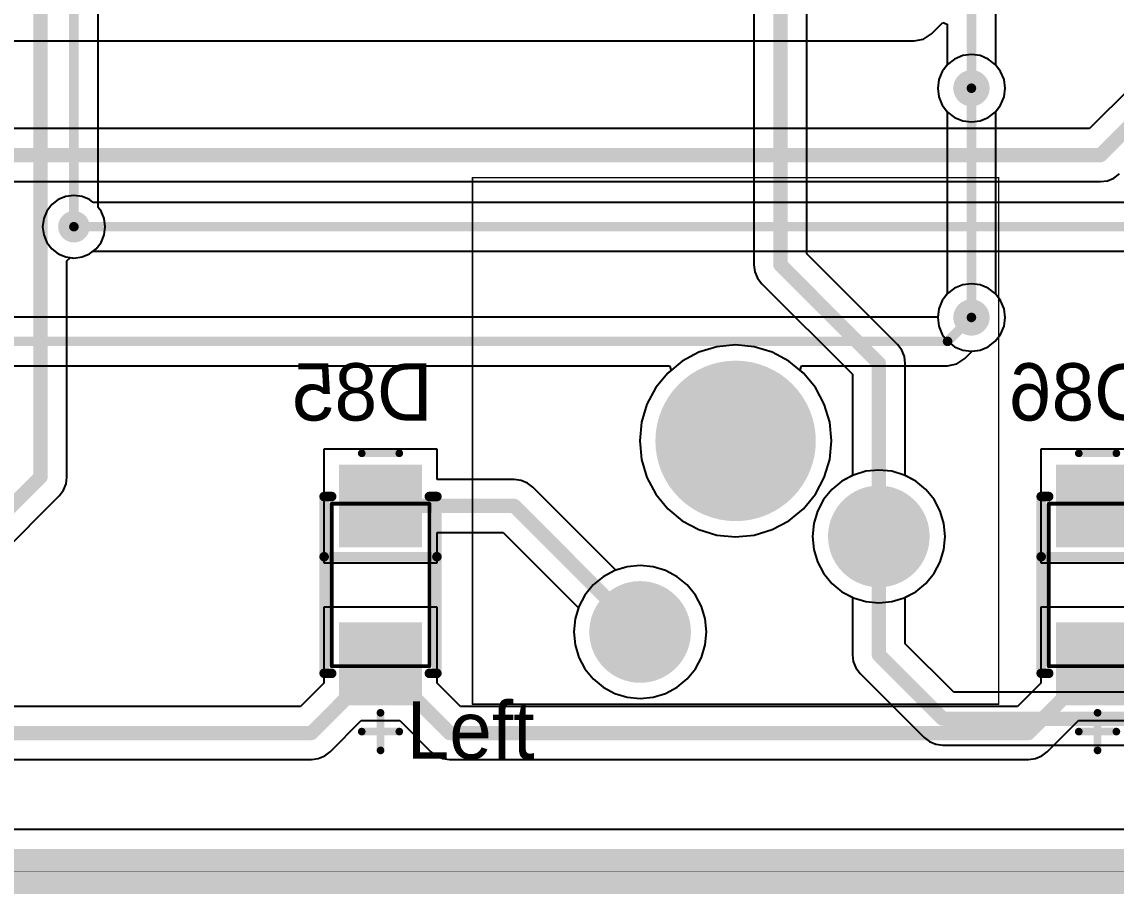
# Model space of a CAD drawing. Header units: millimetres. Extents: x 25 to 374, y 23 to 150.
# Drawn here: x 306.55 to 335.66, y 22.97 to 46.16 of the extents above; entities that cross this region are included whole.
import ezdxf

# ---------------------------------------------------------------- set-up
doc = ezdxf.new("R2010")
doc.units = ezdxf.units.MM
for name, color, linetype in [('BottomLayer', 5, 'Continuous'), ('BottomOverlay', 54, 'Continuous'), ('BottomPaste', 16, 'Continuous'), ('BottomSolder', 6, 'Continuous'), ('KeepOutLayer', 6, 'Continuous'), ('Mechanical1', 6, 'Continuous'), ('Mechanical13', 56, 'Continuous'), ('Mechanical15', 56, 'Continuous'), ('MultiLayer', 9, 'Continuous'), ('PadHoleLayer', 156, 'Continuous'), ('TopLayer', 1, 'Continuous'), ('TopOverlay', 2, 'Continuous'), ('TopSolder', 216, 'Continuous'), ('ViaHoleLayer', 16, 'Continuous')]:
    doc.layers.add(name, color=color, linetype=linetype)

# ---------------------------------------------------------------- blocks, each defined once
blk = doc.blocks.new('SMA_DO_214AC__S1_B_113')
at = {"layer": 'BottomLayer'}
for points in [[(-1.1, -1), (-1.1, 1), (-3.1, -1), (-3.1, 1)], [(3.1, -1), (3.1, 1), (1.1, -1), (1.1, 1)]]:
    blk.add_solid(points, dxfattribs=at)
at = {"layer": 'BottomOverlay', "const_width": 0.254}
for points in [[(-2.35, 1.3), (-2.35, 1.5)], [(2.35, 1.5), (-2.35, 1.5)], [(-0.75, -1.5), (-0.75, 1.5)], [(2.35, 1.3), (2.35, 1.5)], [(-2.35, -1.5), (-2.35, -1.3)], [(2.35, -1.5), (-2.35, -1.5)], [(2.35, -1.5), (2.35, -1.3)]]:
    blk.add_lwpolyline(points, dxfattribs=at)
at = {"layer": 'BottomOverlay', "const_width": 0.127}
for points in [[(-2.414, 1.5, 1), (-2.287, 1.5, 1)], [(-2.414, 1.5, 1), (-2.287, 1.5, 1)], [(-0.814, 1.5, 1), (-0.687, 1.5, 1)], [(2.287, 1.5, 1), (2.414, 1.5, 1)], [(2.287, 1.5, 1), (2.414, 1.5, 1)], [(-2.414, 1.3, 1), (-2.287, 1.3, 1)], [(2.287, 1.3, 1), (2.414, 1.3, 1)], [(-2.414, -1.3, 1), (-2.287, -1.3, 1)], [(-2.414, -1.5, 1), (-2.287, -1.5, 1)], [(-2.414, -1.5, 1), (-2.287, -1.5, 1)], [(-0.814, -1.5, 1), (-0.687, -1.5, 1)], [(2.287, -1.3, 1), (2.414, -1.3, 1)], [(2.287, -1.5, 1), (2.414, -1.5, 1)], [(2.287, -1.5, 1), (2.414, -1.5, 1)]]:
    blk.add_lwpolyline(points, format="xyb", close=True, dxfattribs=at)
at = {"layer": 'BottomPaste'}
for points in [[(-1.1, -1), (-1.1, 1), (-3.1, -1), (-3.1, 1)], [(3.1, -1), (3.1, 1), (1.1, -1), (1.1, 1)]]:
    blk.add_solid(points, dxfattribs=at)
at = {"layer": 'BottomSolder'}
for points in [[(-0.998, -1.102), (-0.998, 1.102), (-3.202, -1.102), (-3.202, 1.102)], [(3.202, -1.102), (3.202, 1.102), (0.998, -1.102), (0.998, 1.102)]]:
    blk.add_solid(points, dxfattribs=at)
at = {"layer": 'Mechanical13', "const_width": 0.1}
for points in [[(2.16, 1.3), (-2.16, 1.3)], [(-2.16, -1.3), (-2.16, 1.3)], [(2.16, -1.3), (2.16, 1.3)], [(2.16, -1.3), (-2.16, -1.3)]]:
    blk.add_lwpolyline(points, dxfattribs=at)
at = {"layer": 'Mechanical13', "const_width": 0.05}
for points in [[(-2.185, 1.3, 1), (-2.135, 1.3, 1)], [(-2.185, 1.3, 1), (-2.135, 1.3, 1)], [(2.135, 1.3, 1), (2.185, 1.3, 1)], [(2.135, 1.3, 1), (2.185, 1.3, 1)], [(-2.185, -1.3, 1), (-2.135, -1.3, 1)], [(-2.185, -1.3, 1), (-2.135, -1.3, 1)], [(2.135, -1.3, 1), (2.185, -1.3, 1)], [(2.135, -1.3, 1), (2.185, -1.3, 1)]]:
    blk.add_lwpolyline(points, format="xyb", close=True, dxfattribs=at)
at = {"layer": 'Mechanical15', "const_width": 0.203}
for points in [[(-3.5, -0.5), (-3.5, 0.5)], [(3.9, -0.5), (3.9, 0.5)], [(4.4, 0), (3.4, 0)]]:
    blk.add_lwpolyline(points, dxfattribs=at)
at = {"layer": 'Mechanical15', "const_width": 0.102}
for points in [[(-3.551, 0.5, 1), (-3.449, 0.5, 1)], [(3.849, 0.5, 1), (3.951, 0.5, 1)], [(3.349, 0, 1), (3.451, 0, 1)], [(4.349, 0, 1), (4.451, 0, 1)], [(-3.551, -0.5, 1), (-3.449, -0.5, 1)], [(3.849, -0.5, 1), (3.951, -0.5, 1)]]:
    blk.add_lwpolyline(points, format="xyb", close=True, dxfattribs=at)
blk = doc.blocks.new('SMA_DO_214AC__S1_B_114')
at = {"layer": 'BottomLayer'}
for points in [[(-1.1, -1), (-1.1, 1), (-3.1, -1), (-3.1, 1)], [(3.1, -1), (3.1, 1), (1.1, -1), (1.1, 1)]]:
    blk.add_solid(points, dxfattribs=at)
at = {"layer": 'BottomOverlay', "const_width": 0.254}
for points in [[(-2.35, 1.3), (-2.35, 1.5)], [(2.35, 1.5), (-2.35, 1.5)], [(-0.75, -1.5), (-0.75, 1.5)], [(2.35, 1.3), (2.35, 1.5)], [(-2.35, -1.5), (-2.35, -1.3)], [(2.35, -1.5), (-2.35, -1.5)], [(2.35, -1.5), (2.35, -1.3)]]:
    blk.add_lwpolyline(points, dxfattribs=at)
at = {"layer": 'BottomOverlay', "const_width": 0.127}
for points in [[(-2.414, 1.5, 1), (-2.287, 1.5, 1)], [(-2.414, 1.5, 1), (-2.287, 1.5, 1)], [(-0.814, 1.5, 1), (-0.687, 1.5, 1)], [(2.287, 1.5, 1), (2.414, 1.5, 1)], [(2.287, 1.5, 1), (2.414, 1.5, 1)], [(-2.414, 1.3, 1), (-2.287, 1.3, 1)], [(2.287, 1.3, 1), (2.414, 1.3, 1)], [(-2.414, -1.3, 1), (-2.287, -1.3, 1)], [(-2.414, -1.5, 1), (-2.287, -1.5, 1)], [(-2.414, -1.5, 1), (-2.287, -1.5, 1)], [(-0.814, -1.5, 1), (-0.687, -1.5, 1)], [(2.287, -1.3, 1), (2.414, -1.3, 1)], [(2.287, -1.5, 1), (2.414, -1.5, 1)], [(2.287, -1.5, 1), (2.414, -1.5, 1)]]:
    blk.add_lwpolyline(points, format="xyb", close=True, dxfattribs=at)
at = {"layer": 'BottomPaste'}
for points in [[(-1.1, -1), (-1.1, 1), (-3.1, -1), (-3.1, 1)], [(3.1, -1), (3.1, 1), (1.1, -1), (1.1, 1)]]:
    blk.add_solid(points, dxfattribs=at)
at = {"layer": 'BottomSolder'}
for points in [[(-0.998, -1.102), (-0.998, 1.102), (-3.202, -1.102), (-3.202, 1.102)], [(3.202, -1.102), (3.202, 1.102), (0.998, -1.102), (0.998, 1.102)]]:
    blk.add_solid(points, dxfattribs=at)
at = {"layer": 'Mechanical13', "const_width": 0.1}
for points in [[(2.16, 1.3), (-2.16, 1.3)], [(-2.16, -1.3), (-2.16, 1.3)], [(2.16, -1.3), (2.16, 1.3)], [(2.16, -1.3), (-2.16, -1.3)]]:
    blk.add_lwpolyline(points, dxfattribs=at)
at = {"layer": 'Mechanical13', "const_width": 0.05}
for points in [[(-2.185, 1.3, 1), (-2.135, 1.3, 1)], [(-2.185, 1.3, 1), (-2.135, 1.3, 1)], [(2.135, 1.3, 1), (2.185, 1.3, 1)], [(2.135, 1.3, 1), (2.185, 1.3, 1)], [(-2.185, -1.3, 1), (-2.135, -1.3, 1)], [(-2.185, -1.3, 1), (-2.135, -1.3, 1)], [(2.135, -1.3, 1), (2.185, -1.3, 1)], [(2.135, -1.3, 1), (2.185, -1.3, 1)]]:
    blk.add_lwpolyline(points, format="xyb", close=True, dxfattribs=at)
at = {"layer": 'Mechanical15', "const_width": 0.203}
for points in [[(-3.5, -0.5), (-3.5, 0.5)], [(3.9, -0.5), (3.9, 0.5)], [(4.4, 0), (3.4, 0)]]:
    blk.add_lwpolyline(points, dxfattribs=at)
at = {"layer": 'Mechanical15', "const_width": 0.102}
for points in [[(-3.551, 0.5, 1), (-3.449, 0.5, 1)], [(3.849, 0.5, 1), (3.951, 0.5, 1)], [(3.349, 0, 1), (3.451, 0, 1)], [(4.349, 0, 1), (4.451, 0, 1)], [(-3.551, -0.5, 1), (-3.449, -0.5, 1)], [(3.849, -0.5, 1), (3.951, -0.5, 1)]]:
    blk.add_lwpolyline(points, format="xyb", close=True, dxfattribs=at)
blk = doc.blocks.new('MX_SW_3_205')
at = {"layer": 'BottomLayer'}
for points, const_width in [([(-1.016, 0, 1), (1.016, 0, 1)], 2.032), ([(3.185, -2.54, 1), (4.435, -2.54, 1)], 1.25), ([(-3.165, -5.08, 1), (-1.915, -5.08, 1)], 1.25)]:
    blk.add_lwpolyline(points, format="xyb", close=True, dxfattribs=dict(at, const_width=const_width))
at = {"layer": 'BottomSolder'}
for points, const_width in [([(-1.067, 0, 1), (1.067, 0, 1)], 2.134), ([(3.134, -2.54, 1), (4.486, -2.54, 1)], 1.352), ([(-3.216, -5.08, 1), (-1.864, -5.08, 1)], 1.352)]:
    blk.add_lwpolyline(points, format="xyb", close=True, dxfattribs=dict(at, const_width=const_width))
at = {"layer": 'Mechanical1', "const_width": 0.0381}
for points in [[(-7, -7), (-7, 7)], [(-7, 7), (7, 7)], [(7, -7), (7, 7)], [(-7, -7), (7, -7)]]:
    blk.add_lwpolyline(points, dxfattribs=at)
at = {"layer": 'Mechanical1', "const_width": 0.0191}
for points in [[(-7.01, 7, 1), (-6.99, 7, 1)], [(-7.01, 7, 1), (-6.99, 7, 1)], [(6.99, 7, 1), (7.01, 7, 1)], [(6.99, 7, 1), (7.01, 7, 1)], [(-7.01, -7, 1), (-6.99, -7, 1)], [(-7.01, -7, 1), (-6.99, -7, 1)], [(6.99, -7, 1), (7.01, -7, 1)], [(6.99, -7, 1), (7.01, -7, 1)]]:
    blk.add_lwpolyline(points, format="xyb", close=True, dxfattribs=at)
at = {"layer": 'MultiLayer'}
for points, const_width in [([(-1.016, 0, 1), (1.016, 0, 1)], 2.032), ([(3.185, -2.54, 1), (4.435, -2.54, 1)], 1.25), ([(-3.165, -5.08, 1), (-1.915, -5.08, 1)], 1.25)]:
    blk.add_lwpolyline(points, format="xyb", close=True, dxfattribs=dict(at, const_width=const_width))
at = {"layer": 'PadHoleLayer'}
for points, const_width in [([(-1.016, 0, 1), (1.016, 0, 1)], 2.032), ([(3.435, -2.54, 1), (4.185, -2.54, 1)], 0.75), ([(-2.915, -5.08, 1), (-2.165, -5.08, 1)], 0.75)]:
    blk.add_lwpolyline(points, format="xyb", close=True, dxfattribs=dict(at, const_width=const_width))
at = {"layer": 'TopLayer'}
for points, const_width in [([(-1.016, 0, 1), (1.016, 0, 1)], 2.032), ([(3.185, -2.54, 1), (4.435, -2.54, 1)], 1.25), ([(-3.165, -5.08, 1), (-1.915, -5.08, 1)], 1.25)]:
    blk.add_lwpolyline(points, format="xyb", close=True, dxfattribs=dict(at, const_width=const_width))
at = {"layer": 'TopSolder'}
for points, const_width in [([(-1.067, 0, 1), (1.067, 0, 1)], 2.134), ([(3.134, -2.54, 1), (4.486, -2.54, 1)], 1.352), ([(-3.216, -5.08, 1), (-1.864, -5.08, 1)], 1.352)]:
    blk.add_lwpolyline(points, format="xyb", close=True, dxfattribs=dict(at, const_width=const_width))

msp = doc.modelspace()

# ---------------------------------------------------------------- linework, layer by layer
at = {"layer": 'BottomLayer'}
for p, q in [((332.46, 45.013), (332.46, 46.668)), ((330.747, 45.844), (331.048, 46.145)), ((331.048, 46.145), (331.165, 46.097)), ((331.165, 46.097), (331.165, 45.013)), ((330.289, 45.654), (330.537, 45.704)), ((330.537, 45.704), (330.747, 45.844)), ((302.476, 45.654), (330.289, 45.654)), ((331.036, 44.845), (330.947, 44.629)), ((331.165, 45.013), (331.036, 44.845)), ((332.589, 44.845), (332.46, 45.013)), ((332.679, 44.629), (332.589, 44.845)), ((330.947, 44.629), (330.916, 44.397)), ((332.71, 44.397), (332.679, 44.629)), ((330.916, 44.397), (330.947, 44.165)), ((332.679, 44.165), (332.71, 44.397)), ((336.068, 44.434), (334.957, 43.323)), ((330.947, 44.165), (331.036, 43.948)), ((332.589, 43.948), (332.679, 44.165)), ((331.036, 43.948), (331.179, 43.763)), ((331.179, 43.763), (331.365, 43.62)), ((332.261, 43.62), (332.447, 43.763)), ((332.447, 43.763), (332.589, 43.948)), ((331.365, 43.62), (331.581, 43.531)), ((331.581, 43.531), (331.813, 43.5)), ((331.813, 43.5), (332.045, 43.531)), ((332.045, 43.531), (332.261, 43.62)), ((334.957, 43.323), (303.422, 43.323)), ((335.249, 41.914), (335.431, 41.938)), ((335.431, 41.938), (335.601, 42.009)), ((335.601, 42.009), (335.747, 42.12)), ((303.422, 41.914), (335.249, 41.914)), ((307.521, 41.435), (307.348, 41.302)), ((307.721, 41.518), (307.521, 41.435)), ((307.937, 41.546), (307.721, 41.518)), ((308.152, 41.518), (307.937, 41.546)), ((308.353, 41.435), (308.152, 41.518)), ((308.449, 41.361), (308.353, 41.435)), ((349.462, 41.361), (308.449, 41.361)), ((307.216, 41.13), (307.133, 40.929)), ((307.348, 41.302), (307.216, 41.13)), ((307.133, 40.929), (307.104, 40.714)), ((307.104, 40.714), (307.133, 40.498)), ((307.133, 40.498), (307.216, 40.297)), ((307.216, 40.297), (307.348, 40.125)), ((307.348, 40.125), (307.521, 39.993)), ((307.521, 39.993), (307.721, 39.909)), ((307.721, 39.909), (307.937, 39.881)), ((307.937, 39.881), (308.152, 39.909)), ((308.152, 39.909), (308.353, 39.993)), ((308.353, 39.993), (308.449, 40.066)), ((308.449, 40.066), (349.462, 40.066)), ((331.365, 39.077), (331.179, 38.935)), ((331.581, 39.167), (331.365, 39.077)), ((331.813, 39.197), (331.581, 39.167)), ((332.045, 39.167), (331.813, 39.197)), ((332.261, 39.077), (332.045, 39.167)), ((332.447, 38.935), (332.261, 39.077)), ((331.036, 38.749), (330.947, 38.533)), ((331.179, 38.935), (331.036, 38.749)), ((332.589, 38.749), (332.447, 38.935)), ((332.679, 38.533), (332.589, 38.749)), ((330.947, 38.533), (330.919, 38.322)), ((332.71, 38.301), (332.679, 38.533)), ((330.91, 38.313), (295.453, 38.313)), ((330.919, 38.322), (330.91, 38.313)), ((332.679, 38.069), (332.71, 38.301)), ((332.447, 37.667), (332.589, 37.852)), ((332.589, 37.852), (332.679, 38.069)), ((332.261, 37.524), (332.447, 37.667)), ((331.636, 37.208), (331.835, 37.407)), ((331.835, 37.407), (332.045, 37.435)), ((332.045, 37.435), (332.261, 37.524)), ((301.091, 37.018), (323.783, 37.018)), ((323.783, 37.018), (323.826, 36.899)), ((327.253, 36.899), (327.295, 37.018)), ((327.295, 37.018), (331.178, 37.018)), ((331.178, 37.018), (331.426, 37.068)), ((331.426, 37.068), (331.636, 37.208)), ((323.734, 36.824), (323.417, 36.437)), ((323.826, 36.899), (323.734, 36.824)), ((327.344, 36.824), (327.253, 36.899)), ((327.661, 36.437), (327.344, 36.824)), ((323.417, 36.437), (323.181, 35.996)), ((327.897, 35.996), (327.661, 36.437)), ((323.181, 35.996), (323.036, 35.517)), ((328.042, 35.517), (327.897, 35.996)), ((323.036, 35.517), (322.987, 35.019)), ((328.091, 35.019), (328.042, 35.517)), ((322.987, 35.019), (323.036, 34.521)), ((328.042, 34.521), (328.091, 35.019)), ((317.601, 34.797), (314.585, 34.797)), ((314.585, 34.797), (314.585, 31.781)), ((317.601, 33.993), (317.601, 34.797)), ((336.676, 34.797), (333.66, 34.797)), ((333.66, 34.797), (333.66, 31.781)), ((323.036, 34.521), (323.181, 34.042)), ((327.897, 34.042), (328.042, 34.521)), ((328.673, 34.111), (328.368, 33.948)), ((329.004, 34.212), (328.673, 34.111)), ((329.349, 34.245), (329.004, 34.212)), ((329.694, 34.212), (329.349, 34.245)), ((330.025, 34.111), (329.694, 34.212)), ((330.331, 33.948), (330.025, 34.111)), ((319.649, 33.993), (317.601, 33.993)), ((319.832, 33.969), (319.649, 33.993)), ((320.002, 33.899), (319.832, 33.969)), ((320.148, 33.787), (320.002, 33.899)), ((322.354, 31.58), (320.148, 33.787)), ((323.181, 34.042), (323.417, 33.601)), ((327.661, 33.601), (327.897, 34.042)), ((328.368, 33.948), (328.1, 33.728)), ((330.598, 33.728), (330.331, 33.948)), ((323.417, 33.601), (323.734, 33.214)), ((327.344, 33.214), (327.661, 33.601)), ((328.1, 33.728), (327.88, 33.46)), ((330.818, 33.46), (330.598, 33.728)), ((323.734, 33.214), (324.121, 32.897)), ((326.957, 32.897), (327.344, 33.214)), ((327.88, 33.46), (327.717, 33.155)), ((330.981, 33.155), (330.818, 33.46)), ((324.121, 32.897), (324.562, 32.661)), ((326.516, 32.661), (326.957, 32.897)), ((327.717, 33.155), (327.617, 32.824)), ((331.082, 32.824), (330.981, 33.155)), ((324.562, 32.661), (325.041, 32.516)), ((326.037, 32.516), (326.516, 32.661)), ((327.617, 32.824), (327.583, 32.479)), ((331.116, 32.479), (331.082, 32.824)), ((317.601, 31.781), (317.601, 32.584)), ((317.601, 32.584), (319.358, 32.584)), ((319.358, 32.584), (321.358, 30.584)), ((325.041, 32.516), (325.539, 32.467)), ((325.539, 32.467), (326.037, 32.516)), ((327.583, 32.479), (327.617, 32.134)), ((331.082, 32.134), (331.116, 32.479)), ((327.617, 32.134), (327.717, 31.803)), ((330.981, 31.803), (331.082, 32.134)), ((314.585, 31.781), (317.601, 31.781)), ((327.717, 31.803), (327.88, 31.498)), ((330.818, 31.498), (330.981, 31.803)), ((333.66, 31.781), (336.676, 31.781)), ((322.654, 31.672), (322.354, 31.58)), ((322.999, 31.705), (322.654, 31.672)), ((323.344, 31.672), (322.999, 31.705)), ((323.675, 31.571), (323.344, 31.672)), ((323.981, 31.408), (323.675, 31.571)), ((327.88, 31.498), (328.1, 31.23)), ((330.598, 31.23), (330.818, 31.498)), ((324.248, 31.188), (323.981, 31.408)), ((324.468, 30.92), (324.248, 31.188)), ((328.1, 31.23), (328.368, 31.01)), ((330.331, 31.01), (330.598, 31.23)), ((324.631, 30.615), (324.468, 30.92)), ((328.368, 31.01), (328.673, 30.847)), ((330.025, 30.847), (330.331, 31.01)), ((317.601, 30.597), (314.585, 30.597)), ((314.585, 30.597), (314.585, 28.577)), ((317.601, 28.577), (317.601, 30.597)), ((321.358, 30.584), (321.267, 30.284)), ((324.732, 30.284), (324.631, 30.615)), ((328.673, 30.847), (329.004, 30.746)), ((329.004, 30.746), (329.349, 30.712)), ((329.349, 30.712), (329.694, 30.746)), ((329.694, 30.746), (330.025, 30.847)), ((336.676, 30.597), (333.66, 30.597)), ((333.66, 30.597), (333.66, 28.577)), ((321.267, 30.284), (321.233, 29.939)), ((324.766, 29.939), (324.732, 30.284)), ((321.233, 29.939), (321.267, 29.594)), ((324.732, 29.594), (324.766, 29.939)), ((321.267, 29.594), (321.367, 29.263)), ((324.631, 29.263), (324.732, 29.594)), ((321.367, 29.263), (321.53, 28.958)), ((324.468, 28.958), (324.631, 29.263)), ((321.53, 28.958), (321.75, 28.69)), ((324.248, 28.69), (324.468, 28.958)), ((314.585, 28.577), (313.964, 27.956)), ((318.222, 27.956), (317.601, 28.577)), ((321.75, 28.69), (322.018, 28.47)), ((323.981, 28.47), (324.248, 28.69)), ((333.66, 28.577), (333.039, 27.956)), ((322.018, 28.47), (322.323, 28.307)), ((322.323, 28.307), (322.654, 28.206)), ((323.344, 28.206), (323.675, 28.307)), ((323.675, 28.307), (323.981, 28.47)), ((313.964, 27.956), (295.04, 27.956)), ((333.039, 27.956), (318.222, 27.956)), ((322.654, 28.206), (322.999, 28.172)), ((322.999, 28.172), (323.344, 28.206)), ((314.754, 26.753), (315.581, 27.581)), ((315.581, 27.581), (316.604, 27.581)), ((316.604, 27.581), (317.432, 26.753)), ((333.829, 26.753), (334.657, 27.581)), ((334.657, 27.581), (336.676, 27.581)), ((295.04, 26.547), (314.256, 26.547)), ((314.256, 26.547), (314.438, 26.571)), ((314.438, 26.571), (314.608, 26.642)), ((314.608, 26.642), (314.754, 26.753)), ((317.432, 26.753), (317.578, 26.642)), ((317.578, 26.642), (317.747, 26.571)), ((317.747, 26.571), (317.93, 26.547)), ((317.93, 26.547), (333.331, 26.547)), ((333.331, 26.547), (333.514, 26.571)), ((333.514, 26.571), (333.684, 26.642)), ((333.684, 26.642), (333.829, 26.753)), ((372.04, 24.686), (208.113, 24.686))]:
    msp.add_line(p, q, dxfattribs=at)
for points, const_width in [([(331.813, 44.397), (331.813, 46.937)], 0.254), ([(335.249, 42.619), (337.576, 44.946)], 0.381), ([(302.984, 42.619), (335.249, 42.619)], 0.381), ([(307.937, 40.714), (349.974, 40.714)], 0.254), ([(331.178, 37.666), (331.813, 38.301)], 0.254), ([(161.252, 37.666), (331.178, 37.666)], 0.254), ([(316.093, 33.289), (319.649, 33.289)], 0.381), ([(319.649, 33.289), (322.999, 29.939)], 0.381), ([(335.168, 33.289), (338.707, 33.289)], 0.381), ([(314.256, 27.252), (316.093, 29.089)], 0.381), ([(316.093, 29.089), (317.93, 27.252)], 0.381), ([(333.331, 27.252), (335.168, 29.089)], 0.381), ([(294.602, 27.252), (314.256, 27.252)], 0.381), ([(317.93, 27.252), (333.331, 27.252)], 0.381)]:
    msp.add_lwpolyline(points, dxfattribs=dict(at, const_width=const_width))
for points, const_width in [([(331.622, 44.397, 1), (332.003, 44.397, 1)], 0.381), ([(331.749, 44.397, 1), (331.876, 44.397, 1)], 0.127), ([(335.154, 42.619, 1), (335.344, 42.619, 1)], 0.191), ([(335.154, 42.619, 1), (335.344, 42.619, 1)], 0.191), ([(307.778, 40.714, 1), (308.096, 40.714, 1)], 0.318), ([(307.873, 40.714, 1), (308, 40.714, 1)], 0.127), ([(331.622, 38.301, 1), (332.003, 38.301, 1)], 0.381), ([(331.749, 38.301, 1), (331.876, 38.301, 1)], 0.127), ([(331.114, 37.666, 1), (331.241, 37.666, 1)], 0.127), ([(331.114, 37.666, 1), (331.241, 37.666, 1)], 0.127), ([(315.998, 33.289, 1), (316.188, 33.289, 1)], 0.191), ([(319.554, 33.289, 1), (319.745, 33.289, 1)], 0.191), ([(319.554, 33.289, 1), (319.745, 33.289, 1)], 0.191), ([(335.073, 33.289, 1), (335.263, 33.289, 1)], 0.191), ([(322.904, 29.939, 1), (323.094, 29.939, 1)], 0.191), ([(315.998, 29.089, 1), (316.188, 29.089, 1)], 0.191), ([(315.998, 29.089, 1), (316.188, 29.089, 1)], 0.191), ([(335.073, 29.089, 1), (335.263, 29.089, 1)], 0.191), ([(314.161, 27.252, 1), (314.351, 27.252, 1)], 0.191), ([(314.161, 27.252, 1), (314.351, 27.252, 1)], 0.191), ([(317.835, 27.252, 1), (318.025, 27.252, 1)], 0.191), ([(317.835, 27.252, 1), (318.025, 27.252, 1)], 0.191), ([(333.236, 27.252, 1), (333.426, 27.252, 1)], 0.191), ([(333.236, 27.252, 1), (333.426, 27.252, 1)], 0.191)]:
    msp.add_lwpolyline(points, format="xyb", close=True, dxfattribs=dict(at, const_width=const_width))
at = {"layer": 'BottomSolder'}
for points, const_width in [([(331.572, 44.397, 1), (332.054, 44.397, 1)], 0.483), ([(307.727, 40.714, 1), (308.146, 40.714, 1)], 0.419), ([(331.572, 38.301, 1), (332.054, 38.301, 1)], 0.483)]:
    msp.add_lwpolyline(points, format="xyb", close=True, dxfattribs=dict(at, const_width=const_width))
at = {"layer": 'KeepOutLayer', "const_width": 1.2}
msp.add_lwpolyline([(25.495, 23.569), (373.158, 23.569)], dxfattribs=at)
at = {"layer": 'Mechanical1', "const_width": 0.0127}
for points in [[(318.532, 42.005), (332.532, 42.005)], [(318.532, 28.006), (318.532, 42.005)], [(332.532, 28.006), (332.532, 42.005)], [(318.532, 28.006), (332.532, 28.006)], [(25.495, 23.569), (373.158, 23.569)]]:
    msp.add_lwpolyline(points, dxfattribs=at)
at = {"layer": 'Mechanical1', "const_width": 0.00635}
for points in [[(318.529, 42.005, 1), (318.535, 42.005, 1)], [(318.529, 42.005, 1), (318.535, 42.005, 1)], [(332.529, 42.005, 1), (332.535, 42.005, 1)], [(332.529, 42.005, 1), (332.535, 42.005, 1)], [(318.529, 28.006, 1), (318.535, 28.006, 1)], [(318.529, 28.006, 1), (318.535, 28.006, 1)], [(332.529, 28.006, 1), (332.535, 28.006, 1)], [(332.529, 28.006, 1), (332.535, 28.006, 1)]]:
    msp.add_lwpolyline(points, format="xyb", close=True, dxfattribs=at)
at = {"layer": 'MultiLayer'}
for points, const_width in [([(331.622, 44.397, 1), (332.003, 44.397, 1)], 0.381), ([(307.778, 40.714, 1), (308.096, 40.714, 1)], 0.318), ([(331.622, 38.301, 1), (332.003, 38.301, 1)], 0.381)]:
    msp.add_lwpolyline(points, format="xyb", close=True, dxfattribs=dict(at, const_width=const_width))
at = {"layer": 'TopLayer'}
for p, q in [((326.028, 88.593), (326.028, 39.698)), ((327.437, 39.989), (327.437, 88.301)), ((308.584, 41.226), (308.584, 57.086)), ((331.365, 45.173), (331.179, 45.031)), ((331.581, 45.263), (331.365, 45.173)), ((331.813, 45.293), (331.581, 45.263)), ((332.045, 45.263), (331.813, 45.293)), ((332.261, 45.173), (332.045, 45.263)), ((332.447, 45.031), (332.261, 45.173)), ((331.036, 44.845), (330.947, 44.629)), ((331.179, 45.031), (331.036, 44.845)), ((332.589, 44.845), (332.447, 45.031)), ((332.679, 44.629), (332.589, 44.845)), ((330.947, 44.629), (330.916, 44.397)), ((332.71, 44.397), (332.679, 44.629)), ((330.916, 44.397), (330.947, 44.165)), ((332.679, 44.165), (332.71, 44.397)), ((330.947, 44.165), (331.036, 43.948)), ((332.589, 43.948), (332.679, 44.165)), ((331.036, 43.948), (331.165, 43.78)), ((331.165, 43.78), (331.165, 38.917)), ((332.46, 43.78), (332.589, 43.948)), ((332.46, 38.917), (332.46, 43.78)), ((308.658, 41.13), (308.584, 41.226)), ((308.741, 40.929), (308.658, 41.13)), ((308.77, 40.714), (308.741, 40.929)), ((308.658, 40.297), (308.741, 40.498)), ((308.741, 40.498), (308.77, 40.714)), ((308.526, 40.125), (308.658, 40.297)), ((307.752, 39.809), (307.848, 39.893)), ((307.848, 39.893), (307.937, 39.881)), ((307.937, 39.881), (308.152, 39.909)), ((308.152, 39.909), (308.353, 39.993)), ((308.353, 39.993), (308.526, 40.125)), ((329.847, 37.58), (327.437, 39.989)), ((307.752, 34.059), (307.752, 39.809)), ((326.028, 39.698), (326.052, 39.515)), ((326.052, 39.515), (326.123, 39.345)), ((326.123, 39.345), (326.235, 39.199)), ((326.235, 39.199), (328.645, 36.79)), ((331.036, 38.749), (330.947, 38.533)), ((331.165, 38.917), (331.036, 38.749)), ((332.589, 38.749), (332.46, 38.917)), ((332.679, 38.533), (332.589, 38.749)), ((330.947, 38.533), (330.916, 38.301)), ((332.71, 38.301), (332.679, 38.533)), ((330.916, 38.301), (330.947, 38.069)), ((332.679, 38.069), (332.71, 38.301)), ((330.947, 38.069), (331.036, 37.852)), ((331.036, 37.852), (331.179, 37.667)), ((332.447, 37.667), (332.589, 37.852)), ((332.589, 37.852), (332.679, 38.069)), ((325.539, 37.571), (325.041, 37.522)), ((326.037, 37.522), (325.539, 37.571)), ((329.959, 37.434), (329.847, 37.58)), ((331.179, 37.667), (331.365, 37.524)), ((332.261, 37.524), (332.447, 37.667)), ((324.562, 37.377), (324.121, 37.141)), ((325.041, 37.522), (324.562, 37.377)), ((326.516, 37.377), (326.037, 37.522)), ((326.957, 37.141), (326.516, 37.377)), ((330.03, 37.264), (329.959, 37.434)), ((330.054, 37.081), (330.03, 37.264)), ((331.365, 37.524), (331.581, 37.435)), ((331.581, 37.435), (331.813, 37.404)), ((331.813, 37.404), (332.045, 37.435)), ((332.045, 37.435), (332.261, 37.524)), ((324.121, 37.141), (323.734, 36.824)), ((327.344, 36.824), (326.957, 37.141)), ((330.054, 34.096), (330.054, 37.081)), ((323.734, 36.824), (323.417, 36.437)), ((327.661, 36.437), (327.344, 36.824)), ((328.645, 36.79), (328.645, 34.096)), ((323.417, 36.437), (323.181, 35.996)), ((327.897, 35.996), (327.661, 36.437)), ((323.181, 35.996), (323.036, 35.517)), ((328.042, 35.517), (327.897, 35.996)), ((323.036, 35.517), (322.987, 35.019)), ((328.091, 35.019), (328.042, 35.517)), ((322.987, 35.019), (323.036, 34.521)), ((328.042, 34.521), (328.091, 35.019)), ((323.036, 34.521), (323.181, 34.042)), ((327.897, 34.042), (328.042, 34.521)), ((307.728, 33.877), (307.752, 34.059)), ((328.645, 34.096), (328.368, 33.948)), ((330.331, 33.948), (330.054, 34.096)), ((307.658, 33.707), (307.728, 33.877)), ((323.181, 34.042), (323.417, 33.601)), ((327.661, 33.601), (327.897, 34.042)), ((328.368, 33.948), (328.1, 33.728)), ((330.598, 33.728), (330.331, 33.948)), ((305.959, 31.973), (307.546, 33.561)), ((307.546, 33.561), (307.658, 33.707)), ((323.417, 33.601), (323.734, 33.214)), ((327.344, 33.214), (327.661, 33.601)), ((328.1, 33.728), (327.88, 33.46)), ((330.818, 33.46), (330.598, 33.728)), ((323.734, 33.214), (324.121, 32.897)), ((326.957, 32.897), (327.344, 33.214)), ((327.88, 33.46), (327.717, 33.155)), ((330.981, 33.155), (330.818, 33.46)), ((324.121, 32.897), (324.562, 32.661)), ((326.516, 32.661), (326.957, 32.897)), ((327.717, 33.155), (327.617, 32.824)), ((331.082, 32.824), (330.981, 33.155)), ((324.562, 32.661), (325.041, 32.516)), ((326.037, 32.516), (326.516, 32.661)), ((327.617, 32.824), (327.583, 32.479)), ((331.116, 32.479), (331.082, 32.824)), ((325.041, 32.516), (325.539, 32.467)), ((325.539, 32.467), (326.037, 32.516)), ((327.583, 32.479), (327.617, 32.134)), ((331.082, 32.134), (331.116, 32.479)), ((327.617, 32.134), (327.717, 31.803)), ((330.981, 31.803), (331.082, 32.134)), ((327.717, 31.803), (327.88, 31.498)), ((330.818, 31.498), (330.981, 31.803)), ((322.323, 31.571), (322.018, 31.408)), ((322.654, 31.672), (322.323, 31.571)), ((322.999, 31.705), (322.654, 31.672)), ((323.344, 31.672), (322.999, 31.705)), ((323.675, 31.571), (323.344, 31.672)), ((323.981, 31.408), (323.675, 31.571)), ((327.88, 31.498), (328.1, 31.23)), ((330.598, 31.23), (330.818, 31.498)), ((321.75, 31.188), (321.53, 30.92)), ((322.018, 31.408), (321.75, 31.188)), ((324.248, 31.188), (323.981, 31.408)), ((324.468, 30.92), (324.248, 31.188)), ((328.1, 31.23), (328.368, 31.01)), ((330.331, 31.01), (330.598, 31.23)), ((321.53, 30.92), (321.367, 30.615)), ((324.631, 30.615), (324.468, 30.92)), ((328.368, 31.01), (328.645, 30.862)), ((328.645, 30.862), (328.645, 29.334)), ((330.054, 30.862), (330.331, 31.01)), ((330.054, 29.626), (330.054, 30.862)), ((321.367, 30.615), (321.267, 30.284)), ((324.732, 30.284), (324.631, 30.615)), ((321.267, 30.284), (321.233, 29.939)), ((324.766, 29.939), (324.732, 30.284)), ((321.233, 29.939), (321.267, 29.594)), ((324.732, 29.594), (324.766, 29.939)), ((321.267, 29.594), (321.367, 29.263)), ((324.631, 29.263), (324.732, 29.594)), ((331.343, 28.337), (330.054, 29.626)), ((321.367, 29.263), (321.53, 28.958)), ((324.468, 28.958), (324.631, 29.263)), ((328.645, 29.334), (328.669, 29.152)), ((328.669, 29.152), (328.739, 28.982)), ((321.53, 28.958), (321.75, 28.69)), ((324.248, 28.69), (324.468, 28.958)), ((328.739, 28.982), (328.851, 28.836)), ((328.851, 28.836), (330.553, 27.134)), ((321.75, 28.69), (322.018, 28.47)), ((323.981, 28.47), (324.248, 28.69)), ((322.018, 28.47), (322.323, 28.307)), ((322.323, 28.307), (322.654, 28.206)), ((323.344, 28.206), (323.675, 28.307)), ((323.675, 28.307), (323.981, 28.47)), ((341.061, 28.337), (331.343, 28.337)), ((322.654, 28.206), (322.999, 28.172)), ((322.999, 28.172), (323.344, 28.206)), ((330.553, 27.134), (330.699, 27.023)), ((330.699, 27.023), (330.869, 26.952)), ((330.869, 26.952), (331.051, 26.928)), ((331.051, 26.928), (365.849, 26.928)), ((372.04, 24.686), (208.113, 24.686))]:
    msp.add_line(p, q, dxfattribs=at)
for points, const_width in [([(326.733, 39.698), (326.733, 88.593)], 0.381), ([(307.048, 34.059), (307.048, 81.481)], 0.381), ([(307.937, 40.714), (307.937, 60.018)], 0.254), ([(331.813, 38.301), (331.813, 44.397)], 0.254), ([(326.733, 39.698), (329.349, 37.081)], 0.381), ([(329.349, 32.479), (329.349, 37.081)], 0.381), ([(305.46, 32.471), (307.048, 34.059)], 0.381), ([(329.349, 29.334), (329.349, 32.479)], 0.381), ([(329.349, 29.334), (331.051, 27.633)], 0.381), ([(331.051, 27.633), (365.849, 27.633)], 0.381)]:
    msp.add_lwpolyline(points, dxfattribs=dict(at, const_width=const_width))
for points, const_width in [([(331.622, 44.397, 1), (332.003, 44.397, 1)], 0.381), ([(331.749, 44.397, 1), (331.876, 44.397, 1)], 0.127), ([(307.778, 40.714, 1), (308.096, 40.714, 1)], 0.318), ([(307.873, 40.714, 1), (308, 40.714, 1)], 0.127), ([(326.638, 39.698, 1), (326.828, 39.698, 1)], 0.191), ([(326.638, 39.698, 1), (326.828, 39.698, 1)], 0.191), ([(331.622, 38.301, 1), (332.003, 38.301, 1)], 0.381), ([(331.749, 38.301, 1), (331.876, 38.301, 1)], 0.127), ([(329.254, 37.081, 1), (329.444, 37.081, 1)], 0.191), ([(329.254, 37.081, 1), (329.444, 37.081, 1)], 0.191), ([(306.953, 34.059, 1), (307.143, 34.059, 1)], 0.191), ([(306.953, 34.059, 1), (307.143, 34.059, 1)], 0.191), ([(329.254, 32.479, 1), (329.444, 32.479, 1)], 0.191), ([(329.254, 32.479, 1), (329.444, 32.479, 1)], 0.191), ([(329.254, 29.334, 1), (329.444, 29.334, 1)], 0.191), ([(329.254, 29.334, 1), (329.444, 29.334, 1)], 0.191), ([(330.956, 27.633, 1), (331.146, 27.633, 1)], 0.191), ([(330.956, 27.633, 1), (331.146, 27.633, 1)], 0.191)]:
    msp.add_lwpolyline(points, format="xyb", close=True, dxfattribs=dict(at, const_width=const_width))
at = {"layer": 'TopSolder'}
for points, const_width in [([(331.572, 44.397, 1), (332.054, 44.397, 1)], 0.483), ([(307.727, 40.714, 1), (308.146, 40.714, 1)], 0.419), ([(331.572, 38.301, 1), (332.054, 38.301, 1)], 0.483)]:
    msp.add_lwpolyline(points, format="xyb", close=True, dxfattribs=dict(at, const_width=const_width))
at = {"layer": 'ViaHoleLayer', "const_width": 0.191}
for points in [[(331.718, 44.397, 1), (331.908, 44.397, 1)], [(307.842, 40.714, 1), (308.032, 40.714, 1)], [(331.718, 38.301, 1), (331.908, 38.301, 1)]]:
    msp.add_lwpolyline(points, format="xyb", close=True, dxfattribs=at)

# ---------------------------------------------------------------- block references
msp.add_blockref('MX_SW_3_205', (325.539, 35.019))
at = {"rotation": 270}
for name, p in [('SMA_DO_214AC__S1_B_113', (316.093, 31.189)), ('SMA_DO_214AC__S1_B_114', (335.168, 31.189))]:
    msp.add_blockref(name, p, dxfattribs=at)

# ---------------------------------------------------------------- texts
at = {"layer": 'BottomOverlay', "text_generation_flag": 2}
for s, p in [('D85', (317.475, 35.56)), ('D86', (336.55, 35.56))]:
    msp.add_text(s, height=1.524, dxfattribs=at).set_placement(p)
at = {"layer": 'TopOverlay'}
msp.add_text('Left', height=1.524, dxfattribs=at).set_placement((316.789, 26.566))

doc.saveas('drawing.dxf')
